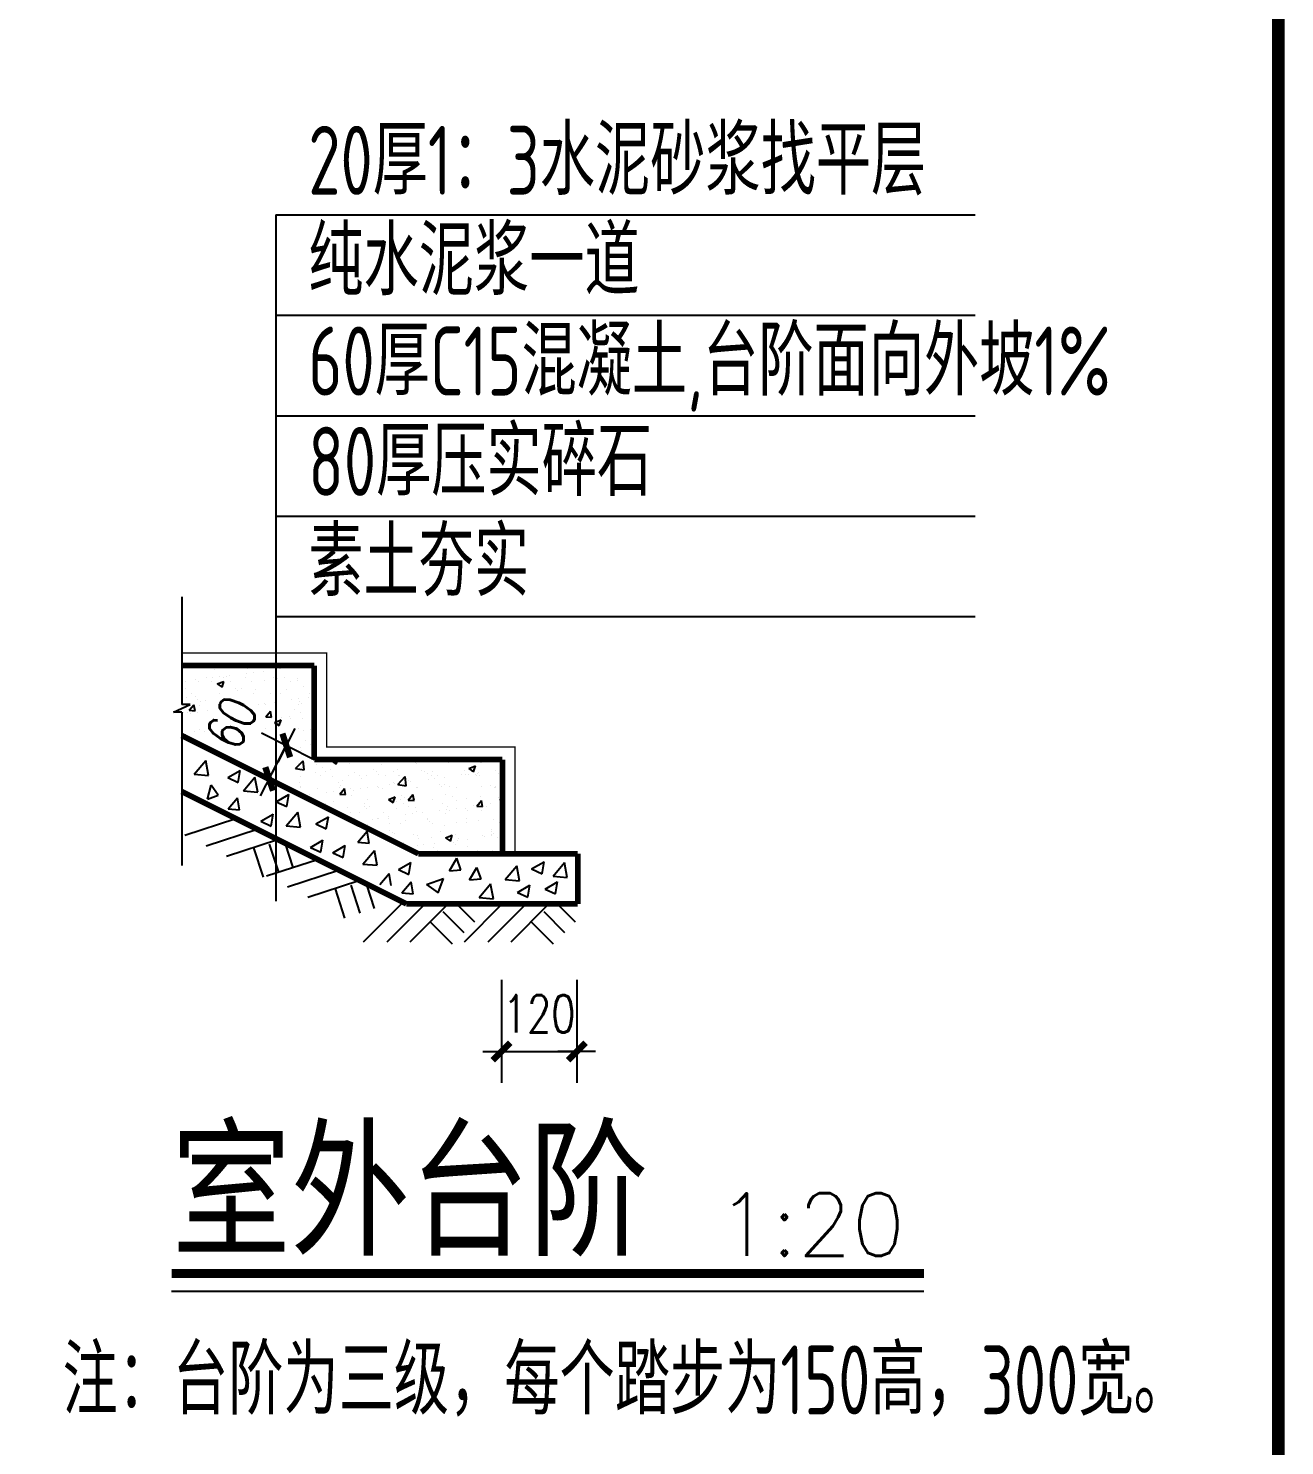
# Model space of a CAD drawing. Extents: x -105837 to 547563, y 466041 to 508041.
# Drawn here: x 477202 to 487213, y 485443 to 496742 of the extents above; entities that cross this region are included whole.
import ezdxf

# ---------------------------------------------------------------- set-up
doc = ezdxf.new("R2010")
doc.units = 0
doc.header["$LTSCALE"] = 1000
doc.header["$MEASUREMENT"] = 0
doc.layers.get('0').update_dxf_attribs({"linetype": 'CONTINUOUS'})
for name, color, linetype in [('DIM_SYMB', 3, 'CONTINUOUS'), ('PUB_TEXT', 7, 'CONTINUOUS'), ('PUB_TITLE', 4, 'CONTINUOUS'), ('t-填充', 8, 'CONTINUOUS'), ('TEXT', 7, 'CONTINUOUS')]:
    doc.layers.add(name, color=color, linetype=linetype)
doc.styles.add('1', font='ros1.shx', dxfattribs={"width": 0.7, "bigfont": 'hztxt.shx'})
doc.styles.add('DIM_FONT', font='SIMPLEX.shx', dxfattribs={"width": 0.75})
doc.styles.get("Standard").update_dxf_attribs({"font": 'txt.shx', "bigfont": 'hzdx.shx'})

# ---------------------------------------------------------------- blocks, each defined once
blk = doc.blocks.new('_DIMX')
blk.add_line((-150, 0), (150, 0))
at = {"const_width": 50}
blk.add_lwpolyline([(-70, -70), (70, 70)], dxfattribs=at)

msp = doc.modelspace()

# ---------------------------------------------------------------- linework, layer by layer
at = {"color": 7, "ltscale": 0.2}
for p, q in [((479173.18041, 495253.92069, 0), (479173.18041, 489782.17938, 0)), ((479173.18041, 495253.92069, 0), (484746.24498, 495253.92069, 0)), ((479173.18041, 494453.92069, 0), (484746.24498, 494453.92069, 0)), ((479173.18041, 493653.92069, 0), (484746.24498, 493653.92069, 0)), ((479173.18041, 492853.92069, 0), (484746.24498, 492853.92069, 0)), ((478424.34394, 492208.87993, 0), (478424.34394, 491352.1227, 0)), ((479173.18041, 492053.92069, 0), (484746.24498, 492053.92069, 0)), ((478424.34394, 491291.05727, 0), (478424.34394, 490068.80449, 0)), ((479060.70236, 491125.35102, 0), (479479.91393, 490911.75207, 0)), ((479120.96515, 490757.94773, 0), (479257.1623, 491025.24969, 0)), ((478924.50521, 490858.04907, 0), (479343.71679, 490644.45011, 0)), ((479351.24424, 490877.4159, 0), (479351.24424, 490877.4159, 0)), ((479468.01305, 490913.92739, 0), (479468.01305, 490913.92739, 0)), ((479486.44499, 490897.03763, 0), (479486.44499, 490897.03763, 0)), ((479487.07219, 490895.29799, 0), (479487.07219, 490895.29799, 0)), ((479498.60164, 490874.1144, 0), (479498.60164, 490874.1144, 0)), ((479539.12304, 490902.15061, 0), (479539.12304, 490902.15061, 0)), ((479760.36075, 490877.45321, 0), (479760.36075, 490877.45321, 0)), ((480977.20905, 490832.56317, 0), (480977.20905, 490832.56317, 0)), ((479487.92234, 490812.66251, 0), (479487.92234, 490812.66251, 0)), ((479530.09191, 490785.79753, 0), (479530.09191, 490785.79753, 0)), ((479573.44371, 490817.31799, 0), (479573.44371, 490817.31799, 0)), ((479625.49068, 490773.96376, 0), (479625.49068, 490773.96376, 0)), ((479799.33652, 490813.22842, 0), (479799.33652, 490813.22842, 0)), ((480925.15819, 490825.71055, 0), (480925.15819, 490825.71055, 0)), ((480944.99651, 490798.87606, 0), (480944.99651, 490798.87606, 0)), ((479370.48818, 490688.5177, 0), (479370.48818, 490688.5177, 0)), ((479372.36349, 490638.34576, 0), (479372.36349, 490638.34576, 0)), ((479443.44385, 490630.63915, 0), (479443.44385, 490630.63915, 0)), ((479504.90098, 490681.43203, 0), (479504.90098, 490681.43203, 0)), ((479579.27179, 490648.52124, 0), (479579.27179, 490648.52124, 0)), ((480885.20789, 490704.9925, 0), (480885.20789, 490704.9925, 0)), ((480927.55911, 490691.34722, 0), (480927.55911, 490691.34722, 0)), ((480951.29585, 490606.19368, 0), (480951.29585, 490606.19368, 0)), ((480856.51149, 490537.65093, 0), (480856.51149, 490537.65093, 0)), ((480881.52986, 490561.05171, 0), (480881.52986, 490561.05171, 0)), ((480957.59518, 490413.5113, 0), (480957.59518, 490413.5113, 0)), ((480889.09077, 490338.20619, 0), (480889.09077, 490338.20619, 0)), ((480895.10475, 490314.10569, 0), (480895.10475, 490314.10569, 0)), ((480907.52271, 490321.31644, 0), (480907.52271, 490321.31644, 0)), ((480973.72947, 490314.27497, 0), (480973.72947, 490314.27497, 0)), ((480972.22569, 489156.57528, 0), (480972.22569, 488335.20968, 0)), ((481572.22569, 489156.57528, 0), (481572.22569, 488335.20968, 0)), ((480971.22569, 488585.20968, 0), (480970.22569, 488585.20968, 0)), ((480972.22569, 488585.20968, 0), (481572.22569, 488585.20968, 0)), ((481573.22569, 488585.20968, 0), (481574.22569, 488585.20968, 0))]:
    msp.add_line(p, q, dxfattribs=at)
at = {"color": 7}
for p, q in [((478886.25238, 490871.67548, 0), (478886.25238, 490871.67548, 0)), ((479541.89876, 490848.7605, 0), (479541.89876, 490848.7605, 0)), ((479606.59929, 490836.50273, 0), (479606.59929, 490836.50273, 0)), ((479617.03948, 490901.86335, 0), (479642.80046, 490911.75206, 0)), ((479617.04337, 490901.85515, 0), (479654.94696, 490876.28885, 0)), ((479654.95026, 490876.29043, 0), (479666.84902, 490911.75206, 0)), ((479365.28546, 490731.28621, 0), (479365.28546, 490731.28621, 0)), ((479756.52425, 490784.93908, 0), (479756.52425, 490784.93908, 0)), ((479177.46773, 490575.94044, 0), (479276.45443, 490633.09044, 0)), ((479260.35282, 490537.25674, 0), (479276.46747, 490633.05077, 0)), ((479372.55422, 490699.572, 0), (479372.55422, 490699.572, 0)), ((479789.18602, 490669.19282, 0), (479789.18602, 490669.19282, 0)), ((480919.16121, 490690.84095, 0), (480919.16121, 490690.84095, 0)), ((480922.88019, 490694.84623, 0), (480922.88019, 490694.84623, 0)), ((480958.49685, 490588.10065, 0), (480979.91393, 490610.42185, 0)), ((480958.50428, 490588.08152, 0), (480979.91393, 490584.761, 0)), ((480968.97627, 490555.0855, 0), (480968.97627, 490555.0855, 0)), ((480909.8954, 490437.17583, 0), (480909.8954, 490437.17583, 0)), ((480892.82438, 490351.41777, 0), (480892.82438, 490351.41777, 0))]:
    msp.add_line(p, q, dxfattribs=at)
at = {"color": 7, "ltscale": 0.2, "elevation": 0}
msp.add_lwpolyline([(478424.34394, 491761.75206, 10, 10, 0), (479579.91393, 491761.75206, 10, 10, 0), (479579.91393, 491011.75206, 10, 10, 0), (481079.91393, 491011.75206, 10, 10, 0), (481079.91393, 490161.75206, 45, 45, 0)], format="xyseb", dxfattribs=at)
at = {"color": 7, "ltscale": 0.2, "const_width": 45, "elevation": 0}
for points in [[(478424.34394, 491661.75206), (479479.91393, 491661.75206)], [(479479.91393, 491661.75206), (479479.91393, 490911.75206)], [(480309.09354, 490161.75206), (478424.34394, 491104.12686)], [(479479.91393, 490911.75206), (480979.91393, 490911.75206)], [(480979.91393, 490911.75206), (480979.91393, 490161.75206)], [(480214.66635, 489761.75206), (478424.34394, 490656.91327)], [(480309.09354, 490161.75206), (481579.91393, 490161.75206)], [(481579.91393, 490161.75206), (481579.91393, 489761.75206)], [(480214.66635, 489761.75206), (481579.91393, 489761.75206)]]:
    msp.add_lwpolyline(points, dxfattribs=at)
at = {"layer": 'DIM_SYMB', "const_width": 70}
msp.add_lwpolyline([(478342.71546, 486814.90912), (484338.36601, 486814.90912)], dxfattribs=at)
at = {"layer": 'DIM_SYMB'}
msp.add_lwpolyline([(478342.71546, 486674.90912), (484338.36601, 486674.90912)], dxfattribs=at)
at = {"layer": 'PUB_TITLE', "const_width": 100}
msp.add_lwpolyline([(429763.01576, 467040.74173), (487163.01576, 467040.74173), (487163.01576, 507040.74173), (429763.01576, 507040.74173)], close=True, dxfattribs=at)
at = {"layer": 't-填充'}
for p, q in [((478621.68472, 491640.03256, 0), (478621.68472, 491640.03256, 0)), ((478666.59259, 491648.29394, 0), (478666.59259, 491648.29394, 0)), ((478685.7469, 491633.00122, 0), (478685.7469, 491633.00122, 0)), ((478720.07048, 491648.85672, 0), (478720.07048, 491648.85672, 0)), ((478947.50601, 491636.34002, 0), (478947.50601, 491636.34002, 0)), ((479028.34059, 491659.84509, 0), (479028.34059, 491659.84509, 0)), ((479054.20397, 491656.34186, 0), (479054.20397, 491656.34186, 0)), ((479203.31498, 491635.11311, 0), (479203.31498, 491635.11311, 0)), ((479210.47336, 491635.62822, 0), (479210.47336, 491635.62822, 0)), ((479262.52421, 491642.48085, 0), (479262.52421, 491642.48085, 0)), ((479343.82269, 491653.18399, 0), (479343.82269, 491653.18399, 0)), ((479435.11237, 491642.65886, 0), (479435.11237, 491642.65886, 0)), ((479454.34908, 491652.90474, 0), (479454.34908, 491652.90474, 0)), ((479472.78101, 491636.01498, 0), (479472.78101, 491636.01498, 0)), ((479473.4043, 491644.84391, 0), (479473.4043, 491644.84391, 0)), ((478454.99237, 491536.16726, 0), (478454.99237, 491536.16726, 0)), ((478536.29085, 491546.87041, 0), (478536.29085, 491546.87041, 0)), ((478556.82698, 491534.07748, 0), (478556.82698, 491534.07748, 0)), ((478622.80546, 491562.76137, 0), (478622.80546, 491562.76137, 0)), ((478664.97503, 491535.89639, 0), (478664.97503, 491535.89639, 0)), ((478672.1188, 491564.7525, 0), (478672.1188, 491564.7525, 0)), ((478707.3502, 491515.45646, 0), (478760.70432, 491535.93719, 0)), ((478707.35702, 491515.44634, 0), (478745.26062, 491489.88004, 0)), ((478724.16965, 491571.60512, 0), (478724.16965, 491571.60512, 0)), ((478745.26455, 491489.88107, 0), (478760.7151, 491535.92806, 0)), ((478753.59131, 491568.5743, 0), (478753.59131, 491568.5743, 0)), ((478782.23487, 491574.67574, 0), (478782.23487, 491574.67574, 0)), ((478805.46813, 491582.30827, 0), (478805.46813, 491582.30827, 0)), ((478812.63595, 491532.85058, 0), (478812.63595, 491532.85058, 0)), ((478934.21964, 491563.32728, 0), (478934.21964, 491563.32728, 0)), ((478941.29608, 491600.19036, 0), (478941.29608, 491600.19036, 0)), ((478976.38921, 491536.4623, 0), (478976.38921, 491536.4623, 0)), ((478993.34693, 491607.04299, 0), (478993.34693, 491607.04299, 0)), ((479074.64541, 491617.74613, 0), (479074.64541, 491617.74613, 0)), ((479082.72527, 491542.58137, 0), (479082.72527, 491542.58137, 0)), ((479153.73642, 491565.13718, 0), (479153.73642, 491565.13718, 0)), ((479172.16835, 491548.24742, 0), (479172.16835, 491548.24742, 0)), ((479189.00666, 491557.48951, 0), (479189.00666, 491557.48951, 0)), ((479245.63383, 491563.89318, 0), (479245.63383, 491563.89318, 0)), ((479287.8034, 491537.0282, 0), (479287.8034, 491537.0282, 0)), ((479344.48438, 491545.92018, 0), (479344.48438, 491545.92018, 0)), ((479347.04475, 491557.82628, 0), (479347.04475, 491557.82628, 0)), ((478452.97865, 491480.80674, 0), (478452.97865, 491480.80674, 0)), ((478458.26967, 491405.26733, 0), (478458.26967, 491405.26733, 0)), ((478505.3713, 491438.61656, 0), (478505.3713, 491438.61656, 0)), ((478533.98442, 491411.62459, 0), (478533.98442, 491411.62459, 0)), ((478724.74337, 491436.73848, 0), (478724.74337, 491436.73848, 0)), ((478853.12375, 491477.36962, 0), (478853.12375, 491477.36962, 0)), ((478871.55569, 491460.47987, 0), (478871.55569, 491460.47987, 0)), ((478902.65721, 491481.54681, 0), (478902.65721, 491481.54681, 0)), ((478997.31008, 491435.14961, 0), (478997.31008, 491435.14961, 0)), ((479013.33711, 491474.73257, 0), (479013.33711, 491474.73257, 0)), ((479128.19967, 491439.74837, 0), (479128.19967, 491439.74837, 0)), ((479209.61431, 491442.43073, 0), (479209.61431, 491442.43073, 0)), ((479259.16707, 491468.52778, 0), (479259.16707, 491468.52778, 0)), ((479354.72382, 491395.7041, 0), (479354.72382, 491395.7041, 0)), ((479393.08289, 491492.28156, 0), (479393.08289, 491492.28156, 0)), ((479436.0223, 491406.40725, 0), (479436.0223, 491406.40725, 0)), ((479439.61386, 491440.31427, 0), (479439.61386, 491440.31427, 0)), ((479479.70363, 491452.16153, 0), (479479.70363, 491452.16153, 0)), ((478357.28226, 491291.05727, 0), (478491.40562, 491352.1227, 0)), ((478424.34394, 491291.05727, 0), (478357.28226, 491291.05727, 0)), ((478491.40562, 491352.1227, 0), (478424.34394, 491352.1227, 0)), ((478434.32368, 491284.92026, 0), (478434.32368, 491284.92026, 0)), ((478469.96944, 491289.69881, 0), (478469.96944, 491289.69881, 0)), ((478484.31342, 491305.51596, 0), (478521.04873, 491349.2954, 0)), ((478484.31372, 491305.51215, 0), (478529.85974, 491301.52739, 0)), ((478495.14113, 491282.53789, 0), (478495.14113, 491282.53789, 0)), ((478529.88951, 491301.50549, 0), (478521.07918, 491349.26973, 0)), ((478547.19198, 491289.39052, 0), (478547.19198, 491289.39052, 0)), ((478552.51109, 491389.60207, 0), (478552.51109, 491389.60207, 0)), ((478563.12632, 491341.39511, 0), (478563.12632, 491341.39511, 0)), ((478570.94303, 491372.71231, 0), (478570.94303, 491372.71231, 0)), ((478612.41891, 491386.36744, 0), (478612.41891, 491386.36744, 0)), ((478628.49046, 491300.09367, 0), (478628.49046, 491300.09367, 0)), ((479033.49569, 491353.41361, 0), (479033.49569, 491353.41361, 0)), ((479085.54654, 491360.26624, 0), (479085.54654, 491360.26624, 0)), ((479089.0246, 491349.899, 0), (479089.0246, 491349.899, 0)), ((479094.24437, 491253.61287, 0), (479130.97968, 491297.39231, 0)), ((479120.52899, 491281.96624, 0), (479120.52899, 491281.96624, 0)), ((479121.4638, 491285.46971, 0), (479121.4638, 491285.46971, 0)), ((479139.81797, 491249.5988, 0), (479131.00764, 491297.36304, 0)), ((479166.84502, 491370.96939, 0), (479166.84502, 491370.96939, 0)), ((479302.67297, 491388.85148, 0), (479302.67297, 491388.85148, 0)), ((479326.39666, 491313.48296, 0), (479326.39666, 491313.48296, 0)), ((479350.78371, 491353.2378, 0), (479350.78371, 491353.2378, 0)), ((479358.69951, 491377.3231, 0), (479358.69951, 491377.3231, 0)), ((479368.56624, 491286.61798, 0), (479368.56624, 491286.61798, 0)), ((479377.13145, 491360.43335, 0), (479377.13145, 491360.43335, 0)), ((479464.13017, 491280.7137, 0), (479464.13017, 491280.7137, 0)), ((478428.25625, 491237.90566, 0), (478428.25625, 491237.90566, 0)), ((479094.24293, 491253.60919, 0), (479139.78895, 491249.62443, 0)), ((479139.89573, 491268.57996, 0), (479139.89573, 491268.57996, 0)), ((479162.19484, 491208.65991, 0), (479215.54896, 491229.14064, 0)), ((479162.20019, 491208.65074, 0), (479200.10379, 491183.08444, 0)), ((479163.51751, 491192.94614, 0), (479163.51751, 491192.94614, 0)), ((479193.67237, 491214.88054, 0), (479193.67237, 491214.88054, 0)), ((479200.1074, 491183.08575, 0), (479215.55796, 491229.13274, 0)), ((479208.96251, 491189.33814, 0), (479208.96251, 491189.33814, 0)), ((479215.91365, 491249.74836, 0), (479215.91365, 491249.74836, 0)), ((479283.51301, 491255.32635, 0), (479283.51301, 491255.32635, 0)), ((479294.11951, 491237.54747, 0), (479294.11951, 491237.54747, 0)), ((479383.81708, 491238.61644, 0), (479383.81708, 491238.61644, 0)), ((478456.86153, 491114.02043, 0), (478456.86153, 491114.02043, 0)), ((478475.29347, 491097.13068, 0), (478475.29347, 491097.13068, 0)), ((478524.28438, 491136.19676, 0), (478524.28438, 491136.19676, 0)), ((478569.42566, 491148.71273, 0), (478569.42566, 491148.71273, 0)), ((478603.15311, 491132.70232, 0), (478603.15311, 491132.70232, 0)), ((479095.32394, 491157.21662, 0), (479095.32394, 491157.21662, 0)), ((479357.08305, 491160.55542, 0), (479357.08305, 491160.55542, 0)), ((479394.87258, 491142.07473, 0), (479394.87258, 491142.07473, 0)), ((479407.1595, 491063.07273, 0), (479407.1595, 491063.07273, 0)), ((479446.92343, 491148.92736, 0), (479446.92343, 491148.92736, 0)), ((478577.41836, 491027.58965, 0), (478578.13652, 491028.33813, 0)), ((478578.27381, 491027.16193, 0), (478578.13798, 491028.32953, 0)), ((479363.38239, 490967.87305, 0), (479363.38239, 490967.87305, 0)), ((479368.48061, 491005.13207, 0), (479368.48061, 491005.13207, 0)), ((479374.55127, 490984.95132, 0), (479374.55127, 490984.95132, 0)), ((479449.32907, 491036.20775, 0), (479449.32907, 491036.20775, 0)), ((478523.17444, 490796.215, 0), (478615.01272, 490905.6636, 0)), ((478637.07084, 490786.21197, 0), (478615.045, 490905.62258, 0)), ((479332.02261, 490840.35462, 0), (479391.37364, 490902.21115, 0)), ((479332.0298, 490840.33817, 0), (479399.79957, 490829.82748, 0)), ((479399.79394, 490829.83577, 0), (479391.37523, 490902.20272, 0)), ((479874.05637, 490905.08555, 0), (479874.05637, 490905.08555, 0)), ((479948.67054, 490831.57427, 0), (479948.67054, 490831.57427, 0)), ((480016.16971, 490876.2263, 0), (480016.16971, 490876.2263, 0)), ((480141.41542, 490833.72125, 0), (480141.41542, 490833.72125, 0)), ((480274.20147, 490901.64842, 0), (480274.20147, 490901.64842, 0)), ((480286.25903, 490885.9571, 0), (480286.25903, 490885.9571, 0)), ((480292.63341, 490884.75867, 0), (480292.63341, 490884.75867, 0)), ((480537.18823, 490890.85319, 0), (480537.18823, 490890.85319, 0)), ((480548.01815, 490889.2959, 0), (480548.01815, 490889.2959, 0)), ((480680.24479, 490892.80658, 0), (480680.24479, 490892.80658, 0)), ((480712.13358, 490840.83554, 0), (480765.4877, 490861.31626, 0)), ((480712.1358, 490840.82786, 0), (480750.0394, 490815.26156, 0)), ((480750.04259, 490815.26369, 0), (480765.49314, 490861.31068, 0)), ((480803.82711, 490888.06899, 0), (480803.82711, 490888.06899, 0)), ((480814.38967, 490889.39324, 0), (480814.38967, 490889.39324, 0)), ((478523.17046, 490796.21055, 0), (478637.03551, 490786.24865, 0)), ((478791.90063, 490768.56062, 0), (478874.77341, 490729.91641, 0)), ((478791.90484, 490768.56287, 0), (478890.89155, 490825.71287, 0)), ((478874.78993, 490729.87917, 0), (478890.90459, 490825.67321, 0)), ((478915.44676, 490663.18239, 0), (479007.28504, 490772.63099, 0)), ((479029.34316, 490653.17937, 0), (479007.31732, 490772.58998, 0)), ((479369.68172, 490775.19067, 0), (479369.68172, 490775.19067, 0)), ((479672.97615, 490726.11331, 0), (479672.97615, 490726.11331, 0)), ((479702.56483, 490746.40492, 0), (479702.56483, 490746.40492, 0)), ((479841.5061, 490786.36344, 0), (479841.5061, 490786.36344, 0)), ((479853.7956, 490762.92863, 0), (479853.7956, 490762.92863, 0)), ((479895.58, 490783.69456, 0), (479895.58, 490783.69456, 0)), ((479973.58881, 490813.88087, 0), (479973.58881, 490813.88087, 0)), ((479992.02075, 490796.99111, 0), (479992.02075, 490796.99111, 0)), ((480044.55455, 490788.04253, 0), (480044.55455, 490788.04253, 0)), ((480079.01947, 490717.27147, 0), (480079.01947, 490717.27147, 0)), ((480109.33661, 490729.21869, 0), (480109.33661, 490729.21869, 0)), ((480110.75071, 490813.79432, 0), (480110.75071, 490813.79432, 0)), ((480117.62635, 490719.39696, 0), (480117.62635, 490719.39696, 0)), ((480145.25973, 490714.22763, 0), (480204.61076, 490776.08416, 0)), ((480152.92028, 490786.92934, 0), (480152.92028, 490786.92934, 0)), ((480157.33912, 490787.03336, 0), (480157.33912, 490787.03336, 0)), ((480169.67721, 490726.24959, 0), (480169.67721, 490726.24959, 0)), ((480213.03119, 490703.70896, 0), (480204.61247, 490776.07592, 0)), ((480233.57357, 490745.47229, 0), (480233.57357, 490745.47229, 0)), ((480250.97569, 490736.95274, 0), (480250.97569, 490736.95274, 0)), ((480333.14829, 490826.03661, 0), (480333.14829, 490826.03661, 0)), ((480355.44233, 490814.38804, 0), (480355.44233, 490814.38804, 0)), ((480379.63213, 490805.03902, 0), (480379.63213, 490805.03902, 0)), ((480386.80363, 490754.83482, 0), (480386.80363, 490754.83482, 0)), ((480413.14808, 490785.80646, 0), (480413.14808, 490785.80646, 0)), ((480422.1649, 490814.36023, 0), (480422.1649, 490814.36023, 0)), ((480438.85449, 490761.68745, 0), (480438.85449, 490761.68745, 0)), ((480464.33447, 490787.49525, 0), (480464.33447, 490787.49525, 0)), ((480520.15297, 490772.3906, 0), (480520.15297, 490772.3906, 0)), ((480655.98091, 490790.27268, 0), (480655.98091, 490790.27268, 0)), ((480677.96111, 490821.75177, 0), (480677.96111, 490821.75177, 0)), ((480683.2374, 490795.53725, 0), (480683.2374, 490795.53725, 0)), ((480708.03177, 490797.12531, 0), (480708.03177, 490797.12531, 0)), ((480733.57908, 490814.92613, 0), (480733.57908, 490814.92613, 0)), ((480762.21412, 490797.2018, 0), (480762.21412, 490797.2018, 0)), ((480775.74865, 490788.06115, 0), (480775.74865, 490788.06115, 0)), ((480779.77723, 490801.6019, 0), (480779.77723, 490801.6019, 0)), ((480789.33025, 490807.82846, 0), (480789.33025, 490807.82846, 0)), ((480798.20917, 490784.71215, 0), (480798.20917, 490784.71215, 0)), ((478629.47993, 490596.98349, 0), (478715.40542, 490628.25781, 0)), ((478629.48131, 490596.98806, 0), (478659.06433, 490707.39338, 0)), ((478715.44343, 490628.24317, 0), (478659.1016, 490707.37456, 0)), ((478793.75397, 490518.72253, 0), (478867.2246, 490606.28141, 0)), ((478884.87109, 490510.72011, 0), (478867.25042, 490606.24859, 0)), ((478915.44278, 490663.17794, 0), (479029.30783, 490653.21604, 0)), ((479390.79543, 490621.456, 0), (479390.79543, 490621.456, 0)), ((479631.32265, 490655.37387, 0), (479631.32265, 490655.37387, 0)), ((479681.90237, 490689.0836, 0), (479681.90237, 490689.0836, 0)), ((479683.14672, 490636.70796, 0), (479728.69274, 490632.7232, 0)), ((479683.15169, 490636.71091, 0), (479719.88701, 490680.49035, 0)), ((479691.40809, 490709.22356, 0), (479691.40809, 490709.22356, 0)), ((479712.62113, 490666.07701, 0), (479712.62113, 490666.07701, 0)), ((479728.71655, 490632.69287, 0), (479719.90622, 490680.45711, 0)), ((479766.66009, 490684.77083, 0), (479766.66009, 490684.77083, 0)), ((479778.40681, 490629.50391, 0), (479778.40681, 490629.50391, 0)), ((479848.44907, 490683.9591, 0), (479848.44907, 490683.9591, 0)), ((479900.49993, 490690.81173, 0), (479900.49993, 490690.81173, 0)), ((479981.79841, 490701.51487, 0), (479981.79841, 490701.51487, 0)), ((479993.31656, 490689.64951, 0), (479993.31656, 490689.64951, 0)), ((480022.46905, 490683.54392, 0), (480022.46905, 490683.54392, 0)), ((480071.88412, 490595.0668, 0), (480125.23824, 490615.54752, 0)), ((480109.79312, 490569.49511, 0), (480125.24367, 490615.54211, 0)), ((480145.26704, 490714.20984, 0), (480213.03681, 490703.69915, 0)), ((480178.55191, 490626.06679, 0), (480178.55191, 490626.06679, 0)), ((480196.98385, 490609.17704, 0), (480196.98385, 490609.17704, 0)), ((480229.7057, 490588.89366, 0), (480266.44101, 490632.6731, 0)), ((480275.26807, 490584.87201, 0), (480266.45773, 490632.63626, 0)), ((480292.55837, 490693.27472, 0), (480292.55837, 490693.27472, 0)), ((480304.73074, 490690.21541, 0), (480304.73074, 490690.21541, 0)), ((480479.16457, 490713.83435, 0), (480479.16457, 490713.83435, 0)), ((480497.59651, 490696.94459, 0), (480497.59651, 490696.94459, 0)), ((480516.1084, 490712.03246, 0), (480516.1084, 490712.03246, 0)), ((480527.92242, 490637.18808, 0), (480527.92242, 490637.18808, 0)), ((480554.31748, 490696.61352, 0), (480554.31748, 490696.61352, 0)), ((480584.59523, 490617.22495, 0), (480584.59523, 490617.22495, 0)), ((480616.14493, 490690.78132, 0), (480616.14493, 490690.78132, 0)), ((480689.53674, 490602.85488, 0), (480689.53674, 490602.85488, 0)), ((480804.68964, 490613.96541, 0), (480804.68964, 490613.96541, 0)), ((480810.12644, 490695.38661, 0), (480810.12644, 490695.38661, 0)), ((478793.75079, 490518.71897, 0), (478884.84283, 490510.74945, 0)), ((479177.46351, 490575.93819, 0), (479260.3363, 490537.29397, 0)), ((479256.81493, 490384.217, 0), (479348.65321, 490493.6656, 0)), ((479370.71133, 490374.21398, 0), (479348.68549, 490493.62459, 0)), ((479568.68517, 490562.25229, 0), (479568.68517, 490562.25229, 0)), ((479610.85474, 490535.38731, 0), (479610.85474, 490535.38731, 0)), ((479631.79002, 490581.28138, 0), (479631.79002, 490581.28138, 0)), ((479747.25844, 490531.27396, 0), (479747.25844, 490531.27396, 0)), ((479772.95942, 490492.08845, 0), (479772.95942, 490492.08845, 0)), ((479877.93925, 490538.29923, 0), (479877.93925, 490538.29923, 0)), ((479880.09936, 490562.81819, 0), (479880.09936, 490562.81819, 0)), ((479896.37119, 490521.40948, 0), (479896.37119, 490521.40948, 0)), ((479901.87934, 490591.01218, 0), (479901.87934, 490591.01218, 0)), ((479922.26893, 490535.95321, 0), (479922.26893, 490535.95321, 0)), ((480028.76838, 490490.86154, 0), (480028.76838, 490490.86154, 0)), ((480071.88654, 490595.05955, 0), (480109.79014, 490569.49325, 0)), ((480132.14961, 490580.05613, 0), (480132.14961, 490580.05613, 0)), ((480132.6893, 490525.49489, 0), (480132.6893, 490525.49489, 0)), ((480163.63845, 490594.35099, 0), (480163.63845, 490594.35099, 0)), ((480191.51355, 490563.3841, 0), (480191.51355, 490563.3841, 0)), ((480229.69898, 490588.89084, 0), (480275.245, 490584.90608, 0)), ((480233.68312, 490536.51912, 0), (480233.68312, 490536.51912, 0)), ((480283.98257, 490529.45739, 0), (480283.98257, 490529.45739, 0)), ((480298.85771, 490500.59234, 0), (480298.85771, 490500.59234, 0)), ((480343.1753, 490490.17599, 0), (480343.1753, 490490.17599, 0)), ((480419.44741, 490593.12408, 0), (480419.44741, 490593.12408, 0)), ((480479.00324, 490508.05808, 0), (480479.00324, 490508.05808, 0)), ((480502.92773, 490563.95, 0), (480502.92773, 490563.95, 0)), ((480531.0541, 490514.9107, 0), (480531.0541, 490514.9107, 0)), ((480545.0973, 490537.08502, 0), (480545.0973, 490537.08502, 0)), ((480560.61682, 490503.93115, 0), (480560.61682, 490503.93115, 0)), ((480612.35258, 490525.61385, 0), (480612.35258, 490525.61385, 0)), ((480613.93069, 490588.85152, 0), (480613.93069, 490588.85152, 0)), ((480684.12767, 490526.02027, 0), (480684.12767, 490526.02027, 0)), ((480702.55961, 490509.13051, 0), (480702.55961, 490509.13051, 0)), ((480748.18052, 490543.49594, 0), (480748.18052, 490543.49594, 0)), ((480776.25124, 490541.07371, 0), (480821.79726, 490537.08895, 0)), ((480776.25971, 490541.0764, 0), (480812.99502, 490584.85584, 0)), ((480800.23138, 490550.34856, 0), (480800.23138, 490550.34856, 0)), ((480821.81958, 490537.05116, 0), (480813.00925, 490584.8154, 0)), ((480814.34192, 490564.51591, 0), (480814.34192, 490564.51591, 0)), ((480816.42578, 490502.70424, 0), (480816.42578, 490502.70424, 0)), ((478449.38466, 490310.83759, 0), (478855.67761, 490442.85017, 0)), ((479054.29759, 490420.77012, 0), (479137.17038, 490382.12591, 0)), ((479054.30181, 490420.77237, 0), (479153.28851, 490477.92237, 0)), ((479137.1869, 490382.08867, 0), (479153.30155, 490477.88271, 0)), ((479256.81095, 490384.21255, 0), (479370.676, 490374.25065, 0)), ((479493.41087, 490399.36762, 0), (479576.28366, 490360.7234, 0)), ((479493.41509, 490399.36987, 0), (479592.40179, 490456.51987, 0)), ((479576.30018, 490360.68617, 0), (479592.41483, 490456.48021, 0)), ((479762.6652, 490438.67338, 0), (479762.6652, 490438.67338, 0)), ((479797.07118, 490444.24176, 0), (479797.07118, 490444.24176, 0)), ((479804.82074, 490419.30027, 0), (479804.82074, 490419.30027, 0)), ((479844.09556, 490487.5008, 0), (479844.09556, 490487.5008, 0)), ((479908.17868, 490398.32981, 0), (479908.17868, 490398.32981, 0)), ((479940.64868, 490437.18236, 0), (479940.64868, 490437.18236, 0)), ((479983.36991, 490441.68983, 0), (479983.36991, 490441.68983, 0)), ((479992.69954, 490444.03498, 0), (479992.69954, 490444.03498, 0)), ((480073.99802, 490454.73813, 0), (480073.99802, 490454.73813, 0)), ((480074.07939, 490439.23928, 0), (480074.07939, 490439.23928, 0)), ((480080.20118, 490402.52655, 0), (480080.20118, 490402.52655, 0)), ((480169.93779, 490401.66861, 0), (480169.93779, 490401.66861, 0)), ((480203.84297, 490427.05553, 0), (480203.84297, 490427.05553, 0)), ((480209.82596, 490472.62022, 0), (480209.82596, 490472.62022, 0)), ((480261.87682, 490479.47284, 0), (480261.87682, 490479.47284, 0)), ((480383.51501, 490438.25271, 0), (480383.51501, 490438.25271, 0)), ((480385.49358, 490439.80519, 0), (480385.49358, 490439.80519, 0)), ((480401.94695, 490421.36296, 0), (480401.94695, 490421.36296, 0)), ((480425.74675, 490400.4417, 0), (480425.74675, 490400.4417, 0)), ((480518.65661, 490383.52296, 0), (480518.65661, 490383.52296, 0)), ((480524.58873, 490478.80603, 0), (480524.58873, 490478.80603, 0)), ((480610.61475, 490409.8693, 0), (480610.61475, 490409.8693, 0)), ((480695.83607, 490410.1725, 0), (480695.83607, 490410.1725, 0)), ((480696.90776, 490440.37109, 0), (480696.90776, 490440.37109, 0)), ((480789.55833, 490429.41087, 0), (480789.55833, 490429.41087, 0)), ((478617.74778, 490225.0523, 0), (479024.04072, 490357.06488, 0)), ((478780.30572, 490142.22489, 0), (479186.59866, 490274.23747, 0)), ((479450.57476, 490212.09806, 0), (479549.56147, 490269.24806, 0)), ((479533.45986, 490173.41436, 0), (479549.57451, 490269.20839, 0)), ((479827.13477, 490253.48585, 0), (479900.6054, 490341.04473, 0)), ((479918.25189, 490245.48344, 0), (479900.63122, 490341.01192, 0)), ((480082.90235, 490350.48516, 0), (480082.90235, 490350.48516, 0)), ((480101.33429, 490333.5954, 0), (480101.33429, 490333.5954, 0)), ((480122.8838, 490326.39102, 0), (480122.8838, 490326.39102, 0)), ((480272.27638, 490312.97388, 0), (480272.27638, 490312.97388, 0)), ((480305.15704, 490307.90997, 0), (480305.15704, 490307.90997, 0)), ((480314.44595, 490286.1089, 0), (480314.44595, 490286.1089, 0)), ((480413.4717, 490288.30979, 0), (480413.4717, 490288.30979, 0)), ((480488.94567, 490341.64331, 0), (480488.94567, 490341.64331, 0)), ((480526.72876, 490288.27024, 0), (480580.08288, 490308.75097, 0)), ((480526.72971, 490288.26396, 0), (480564.63331, 490262.69766, 0)), ((480564.63598, 490262.6998, 0), (480580.08653, 490308.74679, 0)), ((480566.91615, 490311.24877, 0), (480566.91615, 490311.24877, 0)), ((480583.69057, 490313.53978, 0), (480583.69057, 490313.53978, 0)), ((480604.23065, 490313.42369, 0), (480604.23065, 490313.42369, 0)), ((480623.25371, 490268.13396, 0), (480623.25371, 490268.13396, 0)), ((480625.86014, 490286.6748, 0), (480625.86014, 490286.6748, 0)), ((480704.55219, 490278.83711, 0), (480704.55219, 490278.83711, 0)), ((480822.72511, 490310.02186, 0), (480822.72511, 490310.02186, 0)), ((480840.38013, 490296.71919, 0), (480840.38013, 490296.71919, 0)), ((480892.43099, 490303.57182, 0), (480892.43099, 490303.57182, 0)), ((480937.27433, 490287.24071, 0), (480937.27433, 490287.24071, 0)), ((478996.50278, 490207.75871, 0), (479071.9941, 489975.4203, 0)), ((479122.01197, 490238.81661, 0), (479194.64592, 490015.27229, 0)), ((479247.3158, 490240.73692, 0), (479308.54866, 490052.28154, 0)), ((479450.57055, 490212.0958, 0), (479533.44334, 490173.45159, 0)), ((479627.28689, 490169.29081, 0), (479710.15968, 490130.6466, 0)), ((479627.2911, 490169.29307, 0), (479726.27781, 490226.44307, 0)), ((479710.1762, 490130.60936, 0), (479726.29085, 490226.4034, 0)), ((479827.13159, 490253.4823, 0), (479918.22363, 490245.51278, 0)), ((479867.28951, 490079.23147, 0), (479959.12779, 490188.68007, 0)), ((479981.1859, 490069.22845, 0), (479959.16006, 490188.63906, 0)), ((480188.33301, 490253.87576, 0), (480188.33301, 490253.87576, 0)), ((480302.02557, 490225.84347, 0), (480302.02557, 490225.84347, 0)), ((480354.07643, 490232.6961, 0), (480354.07643, 490232.6961, 0)), ((480432.04609, 490207.75933, 0), (480432.04609, 490207.75933, 0)), ((480435.37491, 490243.39924, 0), (480435.37491, 490243.39924, 0)), ((480466.25641, 490189.39497, 0), (480466.25641, 490189.39497, 0)), ((480571.20285, 490261.28133, 0), (480571.20285, 490261.28133, 0)), ((480588.47811, 490250.43863, 0), (480588.47811, 490250.43863, 0)), ((480606.91005, 490233.54888, 0), (480606.91005, 490233.54888, 0)), ((480702.13541, 490217.49012, 0), (480702.13541, 490217.49012, 0)), ((480777.6706, 490189.96087, 0), (480777.6706, 490189.96087, 0)), ((480900.62959, 490183.51071, 0), (480900.62959, 490183.51071, 0)), ((480963.89452, 490220.82893, 0), (480963.89452, 490220.82893, 0)), ((479099.1501, 489984.35114, 0), (479505.44304, 490116.36372, 0)), ((479867.28552, 490079.22703, 0), (479981.15058, 490069.26513, 0)), ((480152.08503, 490035.52749, 0), (480251.07174, 490092.67749, 0)), ((480234.97012, 489996.84379, 0), (480251.08478, 490092.63782, 0)), ((480557.88292, 490026.36992, 0), (480615.03292, 490125.35663, 0)), ((480649.00536, 490034.3114, 0), (480615.06404, 490125.3288, 0)), ((480718.3826, 489953.15832, 0), (480775.5326, 490052.14502, 0)), ((480809.50504, 489961.0998, 0), (480775.56373, 490052.11719, 0)), ((481002.55798, 489956.16714, 0), (481094.39626, 490065.61574, 0)), ((481116.45438, 489946.16412, 0), (481094.42854, 490065.57473, 0)), ((481212.37875, 490040.87586, 0), (481295.25153, 490002.23164, 0)), ((481212.38296, 490040.87811, 0), (481311.36966, 490098.02811, 0)), ((481295.26805, 490002.19441, 0), (481311.38271, 490097.98844, 0)), ((481382.76584, 489982.92025, 0), (481474.60412, 490092.36885, 0)), ((481496.66223, 489972.91723, 0), (481474.6364, 490092.32784, 0)), ((479267.51321, 489898.56585, 0), (479673.80616, 490030.57842, 0)), ((479430.07115, 489815.73844, 0), (479836.3641, 489947.75102, 0)), ((480002.52509, 489917.20365, 0), (480075.99571, 490004.76253, 0)), ((480093.6422, 489909.20123, 0), (480076.02154, 490004.72972, 0)), ((480152.08082, 490035.52523, 0), (480234.9536, 489996.88102, 0)), ((480177.91541, 489850.89448, 0), (480251.38603, 489938.45336, 0)), ((480269.03252, 489842.89206, 0), (480251.41185, 489938.42055, 0)), ((480374.69308, 489915.74241, 0), (480508.95166, 489964.60853, 0)), ((480468.32874, 489850.13134, 0), (480508.95911, 489964.55687, 0)), ((480557.8804, 490026.36587, 0), (480648.97244, 490034.33539, 0)), ((480718.38008, 489953.15426, 0), (480809.47212, 489961.12378, 0)), ((481002.554, 489956.16269, 0), (481116.41905, 489946.20079, 0)), ((481319.48376, 489880.35942, 0), (481418.47046, 489937.50942, 0)), ((481382.76186, 489982.9158, 0), (481496.62691, 489972.9539, 0)), ((481402.36885, 489841.67572, 0), (481418.4835, 489937.46976, 0)), ((479646.26821, 489881.27226, 0), (479721.75954, 489648.93385, 0)), ((479771.77741, 489912.33016, 0), (479844.41136, 489688.78584, 0)), ((479897.08123, 489914.25046, 0), (479958.3141, 489725.79509, 0)), ((480177.91222, 489850.89092, 0), (480269.00426, 489842.9214, 0)), ((480374.68741, 489915.74055, 0), (480468.31649, 489850.18076, 0)), ((480793.70746, 489811.69587, 0), (480907.57251, 489801.73397, 0)), ((480793.71144, 489811.70032, 0), (480885.54972, 489921.14892, 0)), ((480907.60783, 489801.69729, 0), (480885.582, 489921.1079, 0)), ((481099.9229, 489853.60404, 0), (481182.79569, 489814.95983, 0)), ((481099.92711, 489853.6063, 0), (481198.91382, 489910.7563, 0)), ((481182.81221, 489814.92259, 0), (481198.92686, 489910.71663, 0)), ((481319.47954, 489880.35717, 0), (481402.35233, 489841.71295, 0)), ((479873.19368, 489459.67486, 0), (480175.27088, 489761.75206, 0)), ((480062.15202, 489459.67486, 0), (480364.22922, 489761.75206, 0)), ((480244.59506, 489459.67486, 0), (480546.67227, 489761.75206, 0)), ((480505.20584, 489700.8701, 0), (480671.41016, 489534.66578, 0)), ((480615.98056, 489759.46785, 0), (480756.0964, 489619.35202, 0)), ((480676.78059, 489459.67486, 0), (480978.85779, 489761.75206, 0)), ((480865.73893, 489459.67486, 0), (481167.81614, 489761.75206, 0)), ((481048.18197, 489459.67486, 0), (481350.25918, 489761.75206, 0)), ((481308.79275, 489700.8701, 0), (481474.99707, 489534.66578, 0)), ((481419.56747, 489759.46785, 0), (481559.68331, 489619.35202, 0)), ((480407.47632, 489616.21733, 0), (480580.21901, 489443.47464, 0)), ((481211.06323, 489616.21733, 0), (481383.80592, 489443.47464, 0))]:
    msp.add_line(p, q, dxfattribs=at)

# ---------------------------------------------------------------- block references
at = {"color": 7, "ltscale": 0.2}
for p, rotation in [((479257.1623, 491025.24969, 0), 243.0000025784152), ((479120.96515, 490757.94773, 0), 63.00000257841523), ((481572.22569, 488585.20968, 0), 180)]:
    msp.add_blockref('_DIMX', p, dxfattribs=dict(at, rotation=rotation))
msp.add_blockref('_DIMX', (480972.22569, 488585.20968, 0), dxfattribs=at)

# ---------------------------------------------------------------- texts
at = {"color": 7, "ltscale": 0.2, "insert": (478822.6801, 491208.99687, 0), "char_height": 300, "attachment_point": 5, "rotation": 63.00000067, "style": 'DIM_FONT'}
msp.add_mtext('\\A1;60', dxfattribs=at)
at = {"color": 7, "ltscale": 0.2, "insert": (481272.22569, 488885.20968, 0), "char_height": 300, "attachment_point": 5, "style": 'DIM_FONT'}
msp.add_mtext('\\A1;120', dxfattribs=at)
at = {"layer": 'PUB_TEXT'}
for s, height, p in [('室外台阶', 1000, (478342.71546, 486954.90912)), ('1:20', 500, (482690.74696, 486954.90912))]:
    msp.add_text(s, height=height, dxfattribs=at).set_placement(p)
at = {"layer": 'TEXT', "style": '1', "width": 0.8}
for s, p in [('20厚1：3水泥砂浆找平层', (479432.98636, 495414.51537)), ('纯水泥浆一道', (479432.98636, 494614.51537)), ('60厚C15混凝土,台阶面向外坡1%%%', (479432.98636, 493814.51537)), ('80厚压实碎石', (479432.98636, 493014.51537)), ('素土夯实', (479432.98636, 492214.51537)), ('注：台阶为三级，每个踏步为150高，300宽。 ', (477474.43083, 485691.66836))]:
    msp.add_text(s, height=550, dxfattribs=at).set_placement(p)

doc.saveas('drawing.dxf')
